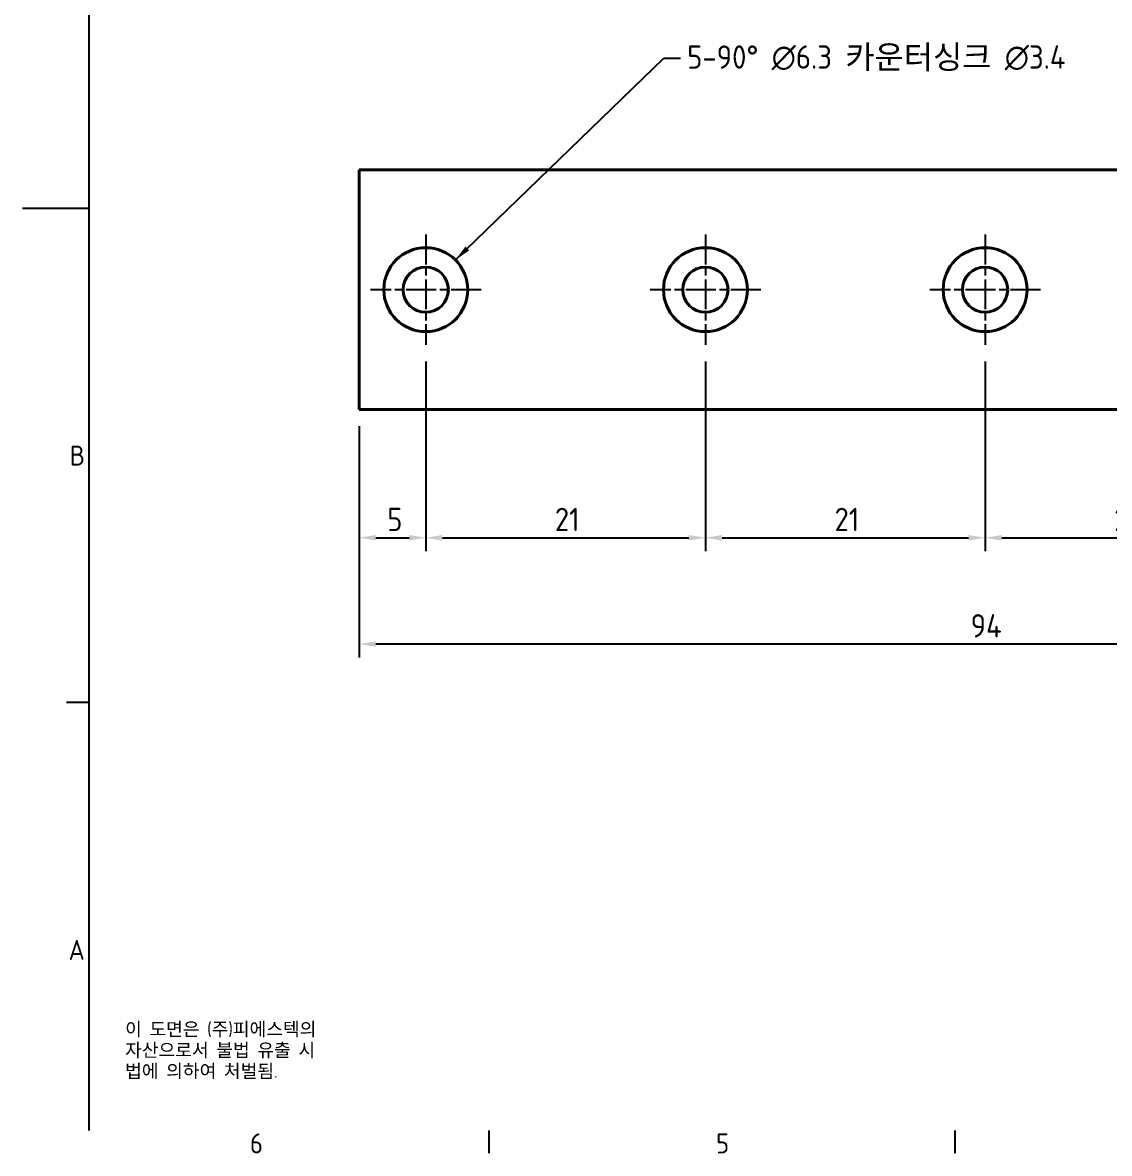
# Model space of a CAD drawing. Header units: millimetres. Extents: x 0 to 210, y 0 to 149.
# Drawn here: x 0 to 81.6, y 3.3 to 88.2 of the extents above; entities that cross this region are included whole.
import ezdxf

# ---------------------------------------------------------------- set-up
doc = ezdxf.new("R2010")
doc.units = ezdxf.units.MM
doc.header["$LTSCALE"] = 0.5
doc.linetypes.add('CHAIN', pattern=[0.35429999999999995, 0.2362, -0.0295, 0.0591, -0.0295])
doc.layers.get('0').update_dxf_attribs({"color": 3, "lineweight": 25})
for name, color, linetype, lineweight in [('가시적인 것(ISO)', 3, 'Continuous', 40), ('경계(ISO)', 7, 'Continuous', 25), ('기호(ISO)', 5, 'Continuous', 25), ('중심 표식(ISO)', 1, 'Continuous', 25), ('치수(ISO)', 2, 'Continuous', 25)]:
    doc.layers.add(name, color=color, linetype=linetype, lineweight=lineweight)
doc.styles.add('문자 텍스트_PSTEK_POSCO', font='isocp.shx')
doc.styles.add('치수 텍스트_PSTEK_POSCO', font='isocp.shx')
doc.dimstyles.new('치수_PSTEK_POSCO', dxfattribs={"dimscale": 0.5, "dimtxt": 3.5, "dimasz": 2.5, "dimexe": 2, "dimexo": 2.5, "dimgap": 1, "dimtad": 1, "dimrnd": 1e-08, "dimdsep": 46, "dimtxsty": '치수 텍스트_PSTEK_POSCO', "dimcen": 0.09, "dimdle": 10, "dimclrd": 7, "dimclre": 7, "dimclrt": 2, "dimadec": 1, "dimazin": 2, "dimtfac": 1, "dimtmove": 0, "dimatfit": 3, "dimfxl": 0, "dimtolj": 1, "dimlwd": -1, "dimlwe": -1, "dimarcsym": 0})
doc.dimstyles.new('치수_PSTEK_POSCO$7', dxfattribs={"dimscale": 0.5, "dimtxt": 3.5, "dimasz": 2.5, "dimexe": 2, "dimexo": 2.5, "dimgap": 1, "dimtad": 1, "dimrnd": 1e-08, "dimdsep": 46, "dimtxsty": '치수 텍스트_PSTEK_POSCO', "dimcen": 0.09, "dimdle": 10, "dimclrd": 7, "dimclre": 7, "dimclrt": 2, "dimadec": 1, "dimazin": 2, "dimtfac": 1, "dimtmove": 0, "dimatfit": 3, "dimfxl": 0, "dimtolj": 1, "dimlwd": -1, "dimlwe": -1, "dimarcsym": 0})

# ---------------------------------------------------------------- blocks, each defined once
blk = doc.blocks.new('경계 Default Border')
at = {"layer": '경계(ISO)'}
for p, q in [((10, 74.25000190734863), (6.599999666213989, 74.25000190734863)), ((70, 10), (70, 6.599999666213989)), ((140, 10), (140, 6.599999666213989))]:
    blk.add_line(p, q, dxfattribs=at)
at = {"layer": '경계(ISO)', "flags": 128}
for points in [[(10, 10), (10, 287.0000076293945)], [(0, 148.5000038146973), (10, 148.5000038146973)]]:
    blk.add_lwpolyline(points, dxfattribs=at)
at = {"layer": '경계(ISO)', "color": 2, "char_height": 3.00000011920929, "attachment_point": 7, "style": '문자 텍스트_PSTEK_POSCO'}
for s, insert in [('B', (7.078270083685684, 109.8463944559917)), ('A', (6.914400698149937, 35.61784856929444)), ('6', (34.14453946055966, 6.57139439638704)), ('5', (104.1445394605597, 6.57139439638704))]:
    blk.add_mtext(s, dxfattribs=dict(at, insert=insert))
blk = doc.blocks.new('*D23')
at = {"layer": 'Defpoints', "color": 0}
for p in [(25.27013247718749, 59.12978117427592), (119.2701324771875, 59.12978117427593), (25.27013247718749, 41.52013410591039)]:
    blk.add_point(p, dxfattribs=at)
at = {"layer": '치수(ISO)', "color": 7}
for p, q in [((25.27013247718749, 57.87978117427592), (25.27013247718749, 40.52013410591039)), ((119.2701324771875, 57.87978117427593), (119.2701324771875, 40.52013410591039)), ((118.0201324771875, 41.52013410591039), (26.52013247718749, 41.52013410591039))]:
    blk.add_line(p, q, dxfattribs=at)
for points in [[(26.52013247718749, 41.72846743924373), (26.52013247718749, 41.31180077257706), (25.27013247718749, 41.52013410591039)], [(118.0201324771875, 41.72846743924373), (118.0201324771875, 41.31180077257706), (119.2701324771875, 41.52013410591039)]]:
    blk.add_solid(points, dxfattribs=at)
at = {"layer": '치수(ISO)', "color": 2, "insert": (71.18388879047986, 42.89513410591039), "char_height": 1.75, "attachment_point": 4, "style": '치수 텍스트_PSTEK_POSCO'}
blk.add_mtext('\\A1;94', dxfattribs=at)
blk = doc.blocks.new('*D26')
at = {"layer": 'Defpoints', "color": 0}
for p in [(30.27013247718752, 63.97978117427593), (25.2701324771875, 59.12978117427592), (30.27013247718752, 49.50302822642005)]:
    blk.add_point(p, dxfattribs=at)
at = {"layer": '치수(ISO)', "color": 7}
for p, q in [((30.27013247718752, 62.72978117427593), (30.27013247718752, 48.50302822642005)), ((25.2701324771875, 57.87978117427592), (25.2701324771875, 48.50302822642005)), ((26.5201324771875, 49.50302822642005), (29.02013247718752, 49.50302822642005))]:
    blk.add_line(p, q, dxfattribs=at)
for points in [[(26.5201324771875, 49.71136155975339), (26.5201324771875, 49.29469489308671), (25.2701324771875, 49.50302822642005)], [(29.02013247718752, 49.71136155975339), (29.02013247718752, 49.29469489308671), (30.27013247718752, 49.50302822642005)]]:
    blk.add_solid(points, dxfattribs=at)
at = {"layer": '치수(ISO)', "color": 2, "insert": (27.37888879047986, 50.87802822642005), "char_height": 1.75, "attachment_point": 4, "style": '치수 텍스트_PSTEK_POSCO'}
blk.add_mtext('\\A1;5', dxfattribs=at)
blk = doc.blocks.new('*D27')
at = {"layer": 'Defpoints', "color": 0}
for p in [(30.27013247718752, 63.97978117427593), (51.27013247718752, 63.97978117427593), (51.27013247718752, 49.50302822642005)]:
    blk.add_point(p, dxfattribs=at)
at = {"layer": '치수(ISO)', "color": 7}
for p, q in [((30.27013247718752, 62.72978117427593), (30.27013247718752, 48.50302822642005)), ((51.27013247718752, 62.72978117427593), (51.27013247718752, 48.50302822642005)), ((31.52013247718752, 49.50302822642005), (50.02013247718752, 49.50302822642005))]:
    blk.add_line(p, q, dxfattribs=at)
for points in [[(31.52013247718752, 49.71136155975339), (31.52013247718752, 49.29469489308671), (30.27013247718752, 49.50302822642005)], [(50.02013247718752, 49.71136155975339), (50.02013247718752, 49.29469489308671), (51.27013247718752, 49.50302822642005)]]:
    blk.add_solid(points, dxfattribs=at)
at = {"layer": '치수(ISO)', "color": 2, "insert": (39.96541298899854, 50.87820047051454), "char_height": 1.75, "attachment_point": 4, "style": '치수 텍스트_PSTEK_POSCO'}
blk.add_mtext('\\A1;21', dxfattribs=at)
blk = doc.blocks.new('*D28')
at = {"layer": 'Defpoints', "color": 0}
for p in [(51.27013247718752, 63.97978117427593), (72.27013247718752, 63.97978117427592), (72.27013247718752, 49.50302822642005)]:
    blk.add_point(p, dxfattribs=at)
at = {"layer": '치수(ISO)', "color": 7}
for p, q in [((51.27013247718752, 62.72978117427593), (51.27013247718752, 48.50302822642005)), ((72.27013247718752, 62.72978117427592), (72.27013247718752, 48.50302822642005)), ((52.52013247718752, 49.50302822642005), (71.02013247718752, 49.50302822642005))]:
    blk.add_line(p, q, dxfattribs=at)
for points in [[(52.52013247718752, 49.71136155975339), (52.52013247718752, 49.29469489308671), (51.27013247718752, 49.50302822642005)], [(71.02013247718752, 49.71136155975339), (71.02013247718752, 49.29469489308671), (72.27013247718752, 49.50302822642005)]]:
    blk.add_solid(points, dxfattribs=at)
at = {"layer": '치수(ISO)', "color": 2, "insert": (60.96541298899854, 50.87820047051454), "char_height": 1.75, "attachment_point": 4, "style": '치수 텍스트_PSTEK_POSCO'}
blk.add_mtext('\\A1;21', dxfattribs=at)
blk = doc.blocks.new('*D29')
at = {"layer": 'Defpoints', "color": 0}
for p in [(72.27013247718752, 63.97978117427592), (93.27013247718752, 63.97978117427593), (93.27013247718752, 49.50302822642005)]:
    blk.add_point(p, dxfattribs=at)
at = {"layer": '치수(ISO)', "color": 7}
for p, q in [((72.27013247718752, 62.72978117427592), (72.27013247718752, 48.50302822642005)), ((93.27013247718752, 62.72978117427593), (93.27013247718752, 48.50302822642005)), ((73.52013247718752, 49.50302822642005), (92.02013247718752, 49.50302822642005))]:
    blk.add_line(p, q, dxfattribs=at)
for points in [[(73.52013247718752, 49.71136155975339), (73.52013247718752, 49.29469489308671), (72.27013247718752, 49.50302822642005)], [(92.02013247718752, 49.71136155975339), (92.02013247718752, 49.29469489308671), (93.27013247718752, 49.50302822642005)]]:
    blk.add_solid(points, dxfattribs=at)
at = {"layer": '치수(ISO)', "color": 2, "insert": (81.96541298899855, 50.87820047051454), "char_height": 1.75, "attachment_point": 4, "style": '치수 텍스트_PSTEK_POSCO'}
blk.add_mtext('\\A1;21', dxfattribs=at)

msp = doc.modelspace()

# ---------------------------------------------------------------- linework, layer by layer
at = {"layer": '가시적인 것(ISO)'}
for p, q in [((25.2701324771875, 59.12978117427592), (25.2701324771875, 77.12978117427592)), ((25.2701324771875, 77.12978117427592), (119.2701324771875, 77.12978117427592)), ((119.2701324771875, 59.12978117427593), (25.27013247718749, 59.12978117427592))]:
    msp.add_line(p, q, dxfattribs=at)
for centre, radius in [((30.27013247718752, 68.12978117427592), 3.149999999999999), ((51.27013247718752, 68.12978117427592), 3.149999999999999), ((72.27013247718752, 68.12978117427592), 3.149999999999999), ((30.27013247718752, 68.12978117427592), 1.7), ((51.27013247718752, 68.12978117427592), 1.7), ((72.27013247718752, 68.12978117427592), 1.7)]:
    msp.add_circle(centre, radius, dxfattribs=at)
at = {"layer": '중심 표식(ISO)', "linetype": 'CHAIN', "ltscale": 19.05165100097656}
for p, q in [((30.27013247718752, 72.27978117427594), (30.27013247718752, 63.97978117427593)), ((51.27013247718752, 72.27978117427594), (51.27013247718752, 63.97978117427593)), ((72.27013247718752, 72.27978117427593), (72.27013247718752, 63.97978117427592)), ((34.42013247718752, 68.12978117427593), (26.12013247718751, 68.12978117427593)), ((55.42013247718752, 68.12978117427593), (47.12013247718752, 68.12978117427593)), ((76.42013247718752, 68.12978117427592), (68.12013247718751, 68.12978117427592))]:
    msp.add_line(p, q, dxfattribs=at)

# ---------------------------------------------------------------- block references
at = {"xscale": 0.5, "yscale": 0.5, "zscale": 0.5}
msp.add_blockref('경계 Default Border', (0, 0), dxfattribs=at)

# ---------------------------------------------------------------- texts
at = {"layer": '기호(ISO)', "color": 2, "insert": (49.89957656392011, 85.50049774650782), "char_height": 1.749999970197678, "width": 33.51605788171292, "attachment_point": 4, "line_spacing_factor": 0.612500011920929, "style": '치수 텍스트_PSTEK_POSCO'}
msp.add_mtext('{5-90° \\fAIGDT|b0|i0;\\H1.7500;n\\fisocp|b0|i0;\\H1.7500;6.3 카운터싱크 \\fAIGDT|b0|i0;\\H1.7500;n\\fisocp|b0|i0;\\H1.7500;3.4}', dxfattribs=at)
at = {"layer": '기호(ISO)', "color": 7, "insert": (7.697312702442192, 13.11413621996215), "char_height": 1.000000014901161, "width": 25.62006913027125, "attachment_point": 1, "line_spacing_factor": 0.9442214369773865, "style": '문자 텍스트_PSTEK_POSCO'}
msp.add_mtext('{이 도면은 (주)피에스텍의\\P자산으로서 불법 유출 시 \\P법에 의하여 처벌됨.}', dxfattribs=at)

# ---------------------------------------------------------------- dimensions: what is measured, and where the dimension line sits
at = {"layer": '치수(ISO)', "color": 7}
for base, p1, p2, picture, middle in [((30.27013247718752, 49.50302822642005), (25.2701324771875, 59.12978117427592), (30.27013247718752, 63.97978117427593), '*D26', (27.7651324771875, 49.50302822642005)), ((51.27013247718752, 49.50302822642005), (30.27013247718752, 63.97978117427593), (51.27013247718752, 63.97978117427593), '*D27', (40.77513247718751, 49.50302822642005)), ((72.27013247718752, 49.50302822642005), (51.27013247718752, 63.97978117427593), (72.27013247718752, 63.97978117427592), '*D28', (61.77513247718751, 49.50302822642005)), ((93.27013247718752, 49.50302822642005), (72.27013247718752, 63.97978117427592), (93.27013247718752, 63.97978117427593), '*D29', (82.77513247718753, 49.50302822642005)), ((25.27013247718749, 41.52013410591039), (119.2701324771875, 59.12978117427593), (25.27013247718749, 59.12978117427592), '*D23', (72.2701324771875, 41.52013410591039))]:
    dim = msp.add_linear_dim(base=base, p1=p1, p2=p2, angle=180, dimstyle='치수_PSTEK_POSCO', override={"dimdec": 2, "dimtp": 0, "dimtm": -0, "dimtdec": 2, "dimtofl": 0, "dimatfit": 1}, dxfattribs=at)
    dim.commit()
    dim.dimension.update_dxf_attribs({"geometry": picture, "text_midpoint": middle, "dimtype": 160})

# ---------------------------------------------------------------- leaders
at = {"layer": '기호(ISO)', "color": 7, "annotation_type": 0, "has_hookline": 1, "hookline_direction": 0, "text_width": 30.42378108195094}
msp.add_leader([(32.49751883792547, 70.35716753501322), (48.14957656392011, 85.50049774650782), (49.39957656392011, 85.50049774650782)], dimstyle='치수_PSTEK_POSCO$7', override={"dimtad": 0}, dxfattribs=at)

doc.saveas('drawing.dxf')
